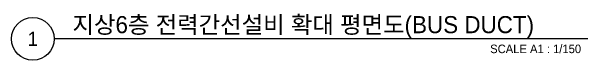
# Model space of a CAD drawing. Header units: millimetres. Extents: x 28486 to 374549, y -351975 to 868946.
# Drawn here: x 292939 to 322894, y 717225 to 719674 of the extents above; entities that cross this region are included whole.
import ezdxf
from ezdxf.enums import TextEntityAlignment as Align

# ---------------------------------------------------------------- set-up
doc = ezdxf.new("R2010")
doc.units = ezdxf.units.MM
doc.header["$LTSCALE"] = 150
doc.layers.add('-----41 Drawing Title', color=2, linetype='Continuous')
doc.styles.add('ELEC', font='')
doc.styles.get('ELEC').set_extended_font_data('Dotum')

msp = doc.modelspace()

# ---------------------------------------------------------------- linework, layer by layer
at = {"layer": '-----41 Drawing Title', "color": 7}
msp.add_line((323711, 718350), (295189, 718350), dxfattribs=at)
msp.add_circle((294064, 718350), 1125, dxfattribs=at)

# ---------------------------------------------------------------- texts
at = {"layer": '-----41 Drawing Title', "color": 2, "style": 'ELEC'}
msp.add_text('지상6층 전력간선설비 확대 평면도(BUS DUCT)', height=900, dxfattribs=at).set_placement((296148, 718650))
at = {"layer": '-----41 Drawing Title', "color": 7, "style": 'ELEC'}
msp.add_text('1', height=750, dxfattribs=at).set_placement((294064, 718350), align=Align.MIDDLE)
at = {"layer": '-----41 Drawing Title', "style": 'ELEC'}
msp.add_text('SCALE A1 : 1/150', height=450, dxfattribs=at).set_placement((322869, 717600), align=Align.RIGHT)

doc.saveas('drawing.dxf')
